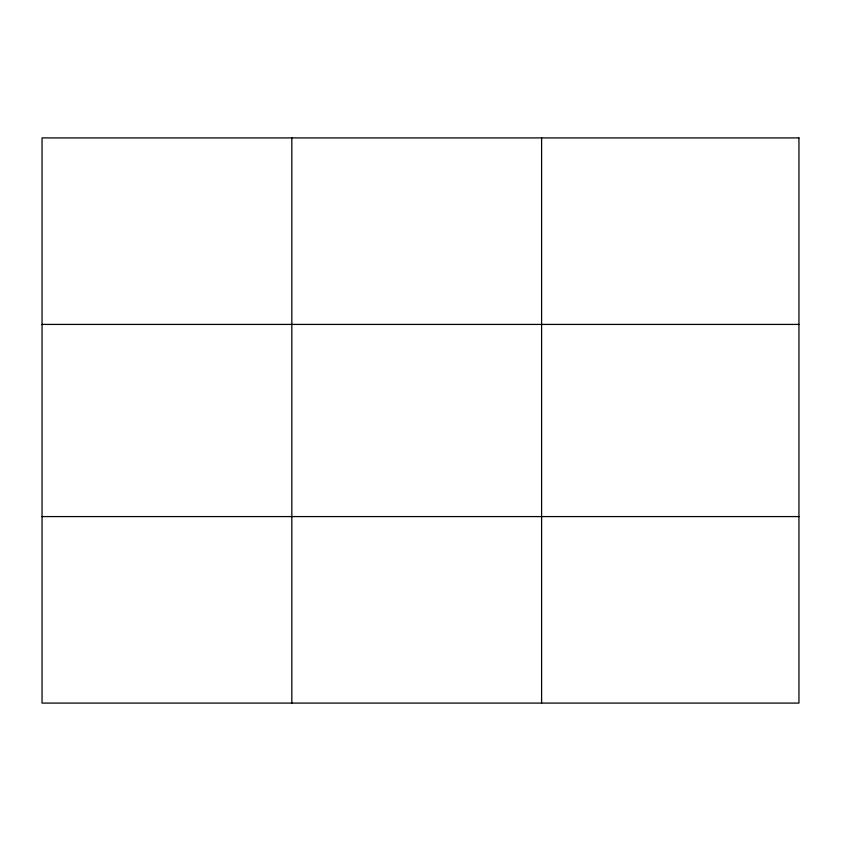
<?xml version="1.0" encoding="UTF-8"?>
<svg xmlns="http://www.w3.org/2000/svg" width="841" height="841" viewBox="0 0 841 841"><rect width="100%" height="100%" fill="white"/><g stroke="black" fill="none" stroke-linecap="round" stroke-linejoin="round"><path stroke-width="1.26" d="M291.827 703.087L291.827 137.913M541.604 703.087L541.604 137.913M42.05 324.416L798.95 324.416M42.05 516.584L798.95 516.584M798.95 137.913L798.95 703.087L42.05 703.087L42.05 137.913L798.95 137.913"/></g></svg>
